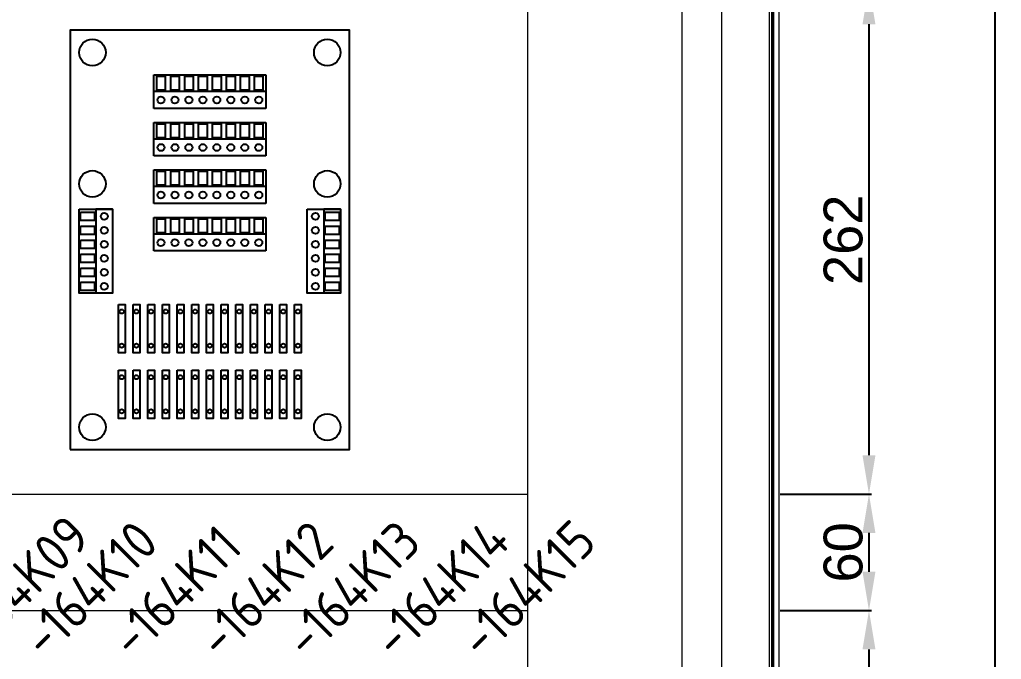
# Model space of a CAD drawing. Header units: millimetres. Extents: x 1359 to 3577, y 1333 to 3557.
# Drawn here: x 3071 to 3577, y 2034 to 2364 of the extents above; entities that cross this region are included whole.
import ezdxf

# ---------------------------------------------------------------- set-up
doc = ezdxf.new("R2010")
doc.units = ezdxf.units.MM
doc.set_wipeout_variables(frame=1)
doc.layers.add('000-PI-ORMAR', color=2, linetype='Continuous')
doc.layers.add('002-PI-Kabelska kanalica', color=150, linetype='Continuous')
doc.styles.add('PI0', font='isocpeur.ttf', dxfattribs={"width": 0.9})
doc.styles.get("Standard").update_dxf_attribs({"font": 'arial.ttf'})
doc.dimstyles.new('ISO-25-lb', dxfattribs={"dimtxt": 8, "dimasz": 8, "dimexe": 1.25, "dimexo": 0.625, "dimtad": 1, "dimtxsty": 'Standard', "dimcen": 5, "dimadec": 0, "dimazin": 0, "dimtfac": 1, "dimtmove": 0, "dimatfit": 3, "dimfxl": 1, "dimarcsym": 0})

# ---------------------------------------------------------------- blocks, each defined once
blk = doc.blocks.new('montazna 2000x1000')
at = {"layer": '000-PI-ORMAR', "color": 0, "linetype": 'ByBlock', "lineweight": 0}
blk.add_line((899, 1890), (899, 0), dxfattribs=at)
blk = doc.blocks.new('*D64')
at = {"layer": '002-PI-Kabelska kanalica', "color": 0, "linetype": 'ByBlock', "lineweight": -2, "ltscale": 0.25, "transparency": 16777216}
for p, q in [((3462.7, 2381.56), (3509.74, 2381.56)), ((3508.49, 2361.56), (3508.49, 2139.56)), ((3462.7, 2119.56), (3509.74, 2119.56))]:
    blk.add_line(p, q, dxfattribs=at)
at = {"layer": '002-PI-Kabelska kanalica', "color": 0, "linetype": 'ByBlock', "ltscale": 0.25, "transparency": 16777216}
for points in [[(3505.15, 2361.56), (3511.82, 2361.56), (3508.49, 2381.56)], [(3505.15, 2139.56), (3511.82, 2139.56), (3508.49, 2119.56)]]:
    blk.add_solid(points, dxfattribs=at)
at = {"layer": 'Defpoints', "color": 0, "linetype": 'ByBlock', "ltscale": 0.25, "transparency": 16777216}
for p in [(3462.07, 2381.56), (3462.07, 2119.56), (3508.49, 2119.56)]:
    blk.add_point(p, dxfattribs=at)
at = {"layer": '002-PI-Kabelska kanalica', "color": 0, "linetype": 'ByBlock', "lineweight": 0, "ltscale": 0.25, "transparency": 16777216, "insert": (3495.27, 2250.56), "char_height": 20, "attachment_point": 5, "rotation": 90}
blk.add_mtext('262', dxfattribs=at)
blk = doc.blocks.new('*D65')
at = {"layer": '002-PI-Kabelska kanalica', "color": 0, "linetype": 'ByBlock', "lineweight": -2, "ltscale": 0.25, "transparency": 16777216}
for p, q in [((3462.7, 2119.56), (3509.74, 2119.56)), ((3508.49, 2099.56), (3508.49, 2079.56)), ((3462.7, 2059.56), (3509.74, 2059.56))]:
    blk.add_line(p, q, dxfattribs=at)
at = {"layer": '002-PI-Kabelska kanalica', "color": 0, "linetype": 'ByBlock', "ltscale": 0.25, "transparency": 16777216}
for points in [[(3505.15, 2099.56), (3511.82, 2099.56), (3508.49, 2119.56)], [(3505.15, 2079.56), (3511.82, 2079.56), (3508.49, 2059.56)]]:
    blk.add_solid(points, dxfattribs=at)
at = {"layer": 'Defpoints', "color": 0, "linetype": 'ByBlock', "ltscale": 0.25, "transparency": 16777216}
for p in [(3462.07, 2119.56), (3462.07, 2059.56), (3508.49, 2059.56)]:
    blk.add_point(p, dxfattribs=at)
at = {"layer": '002-PI-Kabelska kanalica', "color": 0, "linetype": 'ByBlock', "lineweight": 0, "ltscale": 0.25, "transparency": 16777216, "insert": (3495.27, 2089.56), "char_height": 20, "attachment_point": 5, "rotation": 90}
blk.add_mtext('60', dxfattribs=at)
blk = doc.blocks.new('*D66')
at = {"layer": '002-PI-Kabelska kanalica', "color": 0, "linetype": 'ByBlock', "lineweight": -2, "ltscale": 0.25, "transparency": 16777216}
for p, q in [((3462.7, 2059.56), (3509.74, 2059.56)), ((3508.49, 2039.56), (3508.49, 1919.56)), ((3462.7, 1899.56), (3509.74, 1899.56))]:
    blk.add_line(p, q, dxfattribs=at)
at = {"layer": '002-PI-Kabelska kanalica', "color": 0, "linetype": 'ByBlock', "ltscale": 0.25, "transparency": 16777216}
for points in [[(3505.15, 2039.56), (3511.82, 2039.56), (3508.49, 2059.56)], [(3505.15, 1919.56), (3511.82, 1919.56), (3508.49, 1899.56)]]:
    blk.add_solid(points, dxfattribs=at)
at = {"layer": 'Defpoints', "color": 0, "linetype": 'ByBlock', "ltscale": 0.25, "transparency": 16777216}
for p in [(3462.07, 2059.56), (3462.07, 1899.56), (3508.49, 1899.56)]:
    blk.add_point(p, dxfattribs=at)
at = {"layer": '002-PI-Kabelska kanalica', "color": 0, "linetype": 'ByBlock', "lineweight": 0, "ltscale": 0.25, "transparency": 16777216, "insert": (3495.27, 1979.56), "char_height": 20, "attachment_point": 5, "rotation": 90}
blk.add_mtext('160', dxfattribs=at)
blk = doc.blocks.new('PCB template')
at = {"color": 7}
blk.add_wipeout([(0, 0), (0, 240.04), (160.02, 240.04), (160.02, 0)], dxfattribs=at)
at = {"color": 7, "ltscale": 0.25}
for p, q in [((48.01, 195.26), (48.01, 214.47)), ((48.01, 214.47), (112.02, 214.47)), ((49.61, 205.66), (49.61, 213.67)), ((49.61, 213.67), (54.41, 213.67)), ((54.41, 213.67), (54.41, 205.66)), ((57.61, 205.66), (57.61, 213.67)), ((57.61, 213.67), (62.41, 213.67)), ((62.41, 213.67), (62.41, 205.66)), ((65.61, 205.66), (65.61, 213.67)), ((65.61, 213.67), (70.41, 213.67)), ((70.41, 213.67), (70.41, 205.66)), ((73.61, 205.66), (73.61, 213.67)), ((73.61, 213.67), (78.41, 213.67)), ((78.41, 213.67), (78.41, 205.66)), ((81.61, 205.66), (81.61, 213.67)), ((81.61, 213.67), (86.41, 213.67)), ((86.41, 213.67), (86.41, 205.66)), ((89.61, 205.66), (89.61, 213.67)), ((89.61, 213.67), (94.41, 213.67)), ((94.41, 213.67), (94.41, 205.66)), ((97.61, 205.66), (97.61, 213.67)), ((97.61, 213.67), (102.42, 213.67)), ((102.42, 213.67), (102.42, 205.66)), ((105.62, 205.66), (105.62, 213.67)), ((105.62, 213.67), (110.42, 213.67)), ((110.42, 213.67), (110.42, 205.66)), ((112.02, 204.86), (48.01, 204.86)), ((54.41, 205.66), (49.61, 205.66)), ((62.41, 205.66), (57.61, 205.66)), ((70.41, 205.66), (65.61, 205.66)), ((78.41, 205.66), (73.61, 205.66)), ((86.41, 205.66), (81.61, 205.66)), ((94.41, 205.66), (89.61, 205.66)), ((102.42, 205.66), (97.61, 205.66)), ((110.42, 205.66), (105.62, 205.66)), ((112.02, 195.26), (48.01, 195.26)), ((48.01, 168.06), (48.01, 187.26)), ((48.01, 187.26), (112.02, 187.26)), ((49.61, 178.46), (49.61, 186.46)), ((49.61, 186.46), (54.41, 186.46)), ((54.41, 186.46), (54.41, 178.46)), ((57.61, 178.46), (57.61, 186.46)), ((57.61, 186.46), (62.41, 186.46)), ((62.41, 186.46), (62.41, 178.46)), ((65.61, 178.46), (65.61, 186.46)), ((65.61, 186.46), (70.41, 186.46)), ((70.41, 186.46), (70.41, 178.46)), ((73.61, 178.46), (73.61, 186.46)), ((73.61, 186.46), (78.41, 186.46)), ((78.41, 186.46), (78.41, 178.46)), ((81.61, 178.46), (81.61, 186.46)), ((81.61, 186.46), (86.41, 186.46)), ((86.41, 186.46), (86.41, 178.46)), ((89.61, 178.46), (89.61, 186.46)), ((89.61, 186.46), (94.41, 186.46)), ((94.41, 186.46), (94.41, 178.46)), ((97.61, 178.46), (97.61, 186.46)), ((97.61, 186.46), (102.42, 186.46)), ((102.42, 186.46), (102.42, 178.46)), ((105.62, 178.46), (105.62, 186.46)), ((105.62, 186.46), (110.42, 186.46)), ((110.42, 186.46), (110.42, 178.46)), ((112.02, 177.66), (48.01, 177.66)), ((54.41, 178.46), (49.61, 178.46)), ((62.41, 178.46), (57.61, 178.46)), ((70.41, 178.46), (65.61, 178.46)), ((78.41, 178.46), (73.61, 178.46)), ((86.41, 178.46), (81.61, 178.46)), ((94.41, 178.46), (89.61, 178.46)), ((102.42, 178.46), (97.61, 178.46)), ((110.42, 178.46), (105.62, 178.46)), ((112.02, 168.06), (48.01, 168.06)), ((48.01, 140.85), (48.01, 160.06)), ((48.01, 160.06), (112.02, 160.06)), ((49.61, 151.26), (49.61, 159.26)), ((49.61, 159.26), (54.41, 159.26)), ((54.41, 159.26), (54.41, 151.26)), ((57.61, 151.26), (57.61, 159.26)), ((57.61, 159.26), (62.41, 159.26)), ((62.41, 159.26), (62.41, 151.26)), ((65.61, 151.26), (65.61, 159.26)), ((65.61, 159.26), (70.41, 159.26)), ((70.41, 159.26), (70.41, 151.26)), ((73.61, 151.26), (73.61, 159.26)), ((73.61, 159.26), (78.41, 159.26)), ((78.41, 159.26), (78.41, 151.26)), ((81.61, 151.26), (81.61, 159.26)), ((81.61, 159.26), (86.41, 159.26)), ((86.41, 159.26), (86.41, 151.26)), ((89.61, 151.26), (89.61, 159.26)), ((89.61, 159.26), (94.41, 159.26)), ((94.41, 159.26), (94.41, 151.26)), ((97.61, 151.26), (97.61, 159.26)), ((97.61, 159.26), (102.42, 159.26)), ((102.42, 159.26), (102.42, 151.26)), ((105.62, 151.26), (105.62, 159.26)), ((105.62, 159.26), (110.42, 159.26)), ((110.42, 159.26), (110.42, 151.26)), ((112.02, 150.46), (48.01, 150.46)), ((54.41, 151.26), (49.61, 151.26)), ((62.41, 151.26), (57.61, 151.26)), ((70.41, 151.26), (65.61, 151.26)), ((78.41, 151.26), (73.61, 151.26)), ((86.41, 151.26), (81.61, 151.26)), ((94.41, 151.26), (89.61, 151.26)), ((102.42, 151.26), (97.61, 151.26)), ((110.42, 151.26), (105.62, 151.26)), ((112.02, 140.85), (48.01, 140.85)), ((48.01, 113.65), (48.01, 132.85)), ((48.01, 132.85), (112.02, 132.85)), ((49.61, 124.05), (49.61, 132.05)), ((49.61, 132.05), (54.41, 132.05)), ((54.41, 132.05), (54.41, 124.05)), ((57.61, 124.05), (57.61, 132.05)), ((57.61, 132.05), (62.41, 132.05)), ((62.41, 132.05), (62.41, 124.05)), ((65.61, 124.05), (65.61, 132.05)), ((65.61, 132.05), (70.41, 132.05)), ((70.41, 132.05), (70.41, 124.05)), ((73.61, 124.05), (73.61, 132.05)), ((73.61, 132.05), (78.41, 132.05)), ((78.41, 132.05), (78.41, 124.05)), ((81.61, 124.05), (81.61, 132.05)), ((81.61, 132.05), (86.41, 132.05)), ((86.41, 132.05), (86.41, 124.05)), ((89.61, 124.05), (89.61, 132.05)), ((89.61, 132.05), (94.41, 132.05)), ((94.41, 132.05), (94.41, 124.05)), ((97.61, 124.05), (97.61, 132.05)), ((97.61, 132.05), (102.42, 132.05)), ((102.42, 132.05), (102.42, 124.05)), ((105.62, 124.05), (105.62, 132.05)), ((105.62, 132.05), (110.42, 132.05)), ((110.42, 132.05), (110.42, 124.05)), ((54.41, 124.05), (49.61, 124.05)), ((62.41, 124.05), (57.61, 124.05)), ((70.41, 124.05), (65.61, 124.05)), ((78.41, 124.05), (73.61, 124.05)), ((86.41, 124.05), (81.61, 124.05)), ((94.41, 124.05), (89.61, 124.05)), ((102.42, 124.05), (97.61, 124.05)), ((110.42, 124.05), (105.62, 124.05)), ((112.02, 123.25), (48.01, 123.25)), ((112.02, 113.65), (48.01, 113.65))]:
    blk.add_line(p, q, dxfattribs=at)
blk.add_lwpolyline([(0, 0), (160.02, 0), (160.02, 240.04), (0, 240.04)], close=True, dxfattribs=at)
for points in [[(112.02, 214.47), (112.02, 195.26)], [(112.02, 187.26), (112.02, 168.06)], [(112.02, 160.06), (112.02, 140.85)], [(5.2, 137.47), (24.4, 137.47), (24.4, 89.46), (5.2, 89.46), (5.2, 137.47)], [(6, 135.87), (14, 135.87), (14, 131.07), (6, 131.07), (6, 135.87)], [(24.4, 137.47), (14.8, 137.47), (14.8, 89.46)], [(135.63, 137.47), (154.83, 137.47), (154.83, 89.46), (135.63, 89.46), (135.63, 137.47)], [(154.83, 137.47), (145.23, 137.47), (145.23, 89.46)], [(146.03, 135.87), (154.03, 135.87), (154.03, 131.07), (146.03, 131.07), (146.03, 135.87)], [(112.02, 132.85), (112.02, 113.65)], [(6, 127.87), (14, 127.87), (14, 123.07), (6, 123.07), (6, 127.87)], [(146.03, 127.87), (154.03, 127.87), (154.03, 123.07), (146.03, 123.07), (146.03, 127.87)], [(6, 119.87), (14, 119.87), (14, 115.07), (6, 115.07), (6, 119.87)], [(146.03, 119.87), (154.03, 119.87), (154.03, 115.07), (146.03, 115.07), (146.03, 119.87)], [(6, 111.87), (14, 111.87), (14, 107.07), (6, 107.07), (6, 111.87)], [(146.03, 111.87), (154.03, 111.87), (154.03, 107.07), (146.03, 107.07), (146.03, 111.87)], [(6, 103.87), (14, 103.87), (14, 99.06), (6, 99.06), (6, 103.87)], [(146.03, 103.87), (154.03, 103.87), (154.03, 99.06), (146.03, 99.06), (146.03, 103.87)], [(6, 95.86), (14, 95.86), (14, 91.06), (6, 91.06), (6, 95.86)], [(146.03, 95.86), (154.03, 95.86), (154.03, 91.06), (146.03, 91.06), (146.03, 95.86)], [(27.71, 82.97), (31.5, 82.97), (31.5, 55.43), (27.71, 55.43), (27.71, 82.97)], [(36.11, 82.97), (39.9, 82.97), (39.9, 55.43), (36.11, 55.43), (36.11, 82.97)], [(44.52, 82.97), (48.3, 82.97), (48.3, 55.43), (44.52, 55.43), (44.52, 82.97)], [(52.92, 82.97), (56.7, 82.97), (56.7, 55.43), (52.92, 55.43), (52.92, 82.97)], [(61.32, 82.97), (65.1, 82.97), (65.1, 55.43), (61.32, 55.43), (61.32, 82.97)], [(69.72, 82.97), (73.5, 82.97), (73.5, 55.43), (69.72, 55.43), (69.72, 82.97)], [(78.12, 82.97), (81.9, 82.97), (81.9, 55.43), (78.12, 55.43), (78.12, 82.97)], [(86.52, 82.97), (90.3, 82.97), (90.3, 55.43), (86.52, 55.43), (86.52, 82.97)], [(94.92, 82.97), (98.71, 82.97), (98.71, 55.43), (94.92, 55.43), (94.92, 82.97)], [(103.32, 82.97), (107.11, 82.97), (107.11, 55.43), (103.32, 55.43), (103.32, 82.97)], [(111.73, 82.97), (115.51, 82.97), (115.51, 55.43), (111.73, 55.43), (111.73, 82.97)], [(120.13, 82.97), (123.91, 82.97), (123.91, 55.43), (120.13, 55.43), (120.13, 82.97)], [(128.53, 82.97), (132.31, 82.97), (132.31, 55.43), (128.53, 55.43), (128.53, 82.97)], [(27.71, 45.37), (31.5, 45.37), (31.5, 17.83), (27.71, 17.83), (27.71, 45.37)], [(36.11, 45.37), (39.9, 45.37), (39.9, 17.83), (36.11, 17.83), (36.11, 45.37)], [(44.52, 45.37), (48.3, 45.37), (48.3, 17.83), (44.52, 17.83), (44.52, 45.37)], [(52.92, 45.37), (56.7, 45.37), (56.7, 17.83), (52.92, 17.83), (52.92, 45.37)], [(61.32, 45.37), (65.1, 45.37), (65.1, 17.83), (61.32, 17.83), (61.32, 45.37)], [(69.72, 45.37), (73.5, 45.37), (73.5, 17.83), (69.72, 17.83), (69.72, 45.37)], [(78.12, 45.37), (81.9, 45.37), (81.9, 17.83), (78.12, 17.83), (78.12, 45.37)], [(86.52, 45.37), (90.3, 45.37), (90.3, 17.83), (86.52, 17.83), (86.52, 45.37)], [(94.92, 45.37), (98.71, 45.37), (98.71, 17.83), (94.92, 17.83), (94.92, 45.37)], [(103.32, 45.37), (107.11, 45.37), (107.11, 17.83), (103.32, 17.83), (103.32, 45.37)], [(111.73, 45.37), (115.51, 45.37), (115.51, 17.83), (111.73, 17.83), (111.73, 45.37)], [(120.13, 45.37), (123.91, 45.37), (123.91, 17.83), (120.13, 17.83), (120.13, 45.37)], [(128.53, 45.37), (132.31, 45.37), (132.31, 17.83), (128.53, 17.83), (128.53, 45.37)]]:
    blk.add_lwpolyline(points, dxfattribs=at)
for centre, radius in [((12.8, 227.23), 7.6), ((147.22, 227.23), 7.6), ((52.01, 200.06), 2), ((60.01, 200.06), 2), ((68.01, 200.06), 2), ((76.01, 200.06), 2), ((84.01, 200.06), 2), ((92.01, 200.06), 2), ((100.02, 200.06), 2), ((108.02, 200.06), 2), ((52.01, 172.86), 2), ((60.01, 172.86), 2), ((68.01, 172.86), 2), ((76.01, 172.86), 2), ((84.01, 172.86), 2), ((92.01, 172.86), 2), ((100.02, 172.86), 2), ((108.02, 172.86), 2), ((12.8, 152.02), 7.6), ((147.22, 152.02), 7.6), ((52.01, 145.66), 2), ((60.01, 145.66), 2), ((68.01, 145.66), 2), ((76.01, 145.66), 2), ((84.01, 145.66), 2), ((92.01, 145.66), 2), ((100.02, 145.66), 2), ((108.02, 145.66), 2), ((19.6, 133.47), 2), ((140.43, 133.47), 2), ((19.6, 125.47), 2), ((140.43, 125.47), 2), ((19.6, 117.47), 2), ((52.01, 118.45), 2), ((60.01, 118.45), 2), ((68.01, 118.45), 2), ((76.01, 118.45), 2), ((84.01, 118.45), 2), ((92.01, 118.45), 2), ((100.02, 118.45), 2), ((108.02, 118.45), 2), ((140.43, 117.47), 2), ((19.6, 109.47), 2), ((140.43, 109.47), 2), ((19.6, 101.47), 2), ((140.43, 101.47), 2), ((19.6, 93.46), 2), ((140.43, 93.46), 2), ((29.6, 78.97), 1.2), ((38.01, 78.97), 1.2), ((46.41, 78.97), 1.2), ((54.81, 78.97), 1.2), ((63.21, 78.97), 1.2), ((71.61, 78.97), 1.2), ((80.01, 78.97), 1.2), ((88.41, 78.97), 1.2), ((96.81, 78.97), 1.2), ((105.22, 78.97), 1.2), ((113.62, 78.97), 1.2), ((122.02, 78.97), 1.2), ((130.42, 78.97), 1.2), ((29.6, 59.43), 1.2), ((38.01, 59.43), 1.2), ((46.41, 59.43), 1.2), ((54.81, 59.43), 1.2), ((63.21, 59.43), 1.2), ((71.61, 59.43), 1.2), ((80.01, 59.43), 1.2), ((88.41, 59.43), 1.2), ((96.81, 59.43), 1.2), ((105.22, 59.43), 1.2), ((113.62, 59.43), 1.2), ((122.02, 59.43), 1.2), ((130.42, 59.43), 1.2), ((29.6, 41.37), 1.2), ((38.01, 41.37), 1.2), ((46.41, 41.37), 1.2), ((54.81, 41.37), 1.2), ((63.21, 41.37), 1.2), ((71.61, 41.37), 1.2), ((80.01, 41.37), 1.2), ((88.41, 41.37), 1.2), ((96.81, 41.37), 1.2), ((105.22, 41.37), 1.2), ((113.62, 41.37), 1.2), ((122.02, 41.37), 1.2), ((130.42, 41.37), 1.2), ((29.6, 21.83), 1.2), ((38.01, 21.83), 1.2), ((46.41, 21.83), 1.2), ((54.81, 21.83), 1.2), ((63.21, 21.83), 1.2), ((71.61, 21.83), 1.2), ((80.01, 21.83), 1.2), ((88.41, 21.83), 1.2), ((96.81, 21.83), 1.2), ((105.22, 21.83), 1.2), ((113.62, 21.83), 1.2), ((122.02, 21.83), 1.2), ((130.42, 21.83), 1.2), ((12.8, 12.8), 7.6), ((147.22, 12.8), 7.6)]:
    blk.add_circle(centre, radius, dxfattribs=at)
blk = doc.blocks.new('*U49')
at = {"layer": '002-PI-Kabelska kanalica', "color": 0, "linetype": 'ByBlock', "lineweight": 0}
for p, q in [((-20, 716), (40, 716)), ((-20, -100), (-20, 716)), ((40, -100), (40, 716))]:
    blk.add_line(p, q, dxfattribs=at)
blk = doc.blocks.new('*U53')
at = {"layer": '002-PI-Kabelska kanalica', "color": 0, "linetype": 'ByBlock', "lineweight": 0}
for p, q in [((-20, -100), (-20, 1572)), ((80, -100), (80, 1572))]:
    blk.add_line(p, q, dxfattribs=at)
blk = doc.blocks.new('*D97')
at = {"layer": '002-PI-Kabelska kanalica', "color": 0, "linetype": 'ByBlock', "lineweight": -2, "ltscale": 0.25, "transparency": 16777216}
for p, q in [((3459.2, 3403.16), (3574.59, 3403.16)), ((3573.34, 3383.16), (3573.34, 1426.16)), ((3459.2, 1406.16), (3574.59, 1406.16))]:
    blk.add_line(p, q, dxfattribs=at)
at = {"layer": '002-PI-Kabelska kanalica', "color": 0, "linetype": 'ByBlock', "ltscale": 0.25, "transparency": 16777216}
for points in [[(3570, 3383.16), (3576.67, 3383.16), (3573.34, 3403.16)], [(3570, 1426.16), (3576.67, 1426.16), (3573.34, 1406.16)]]:
    blk.add_solid(points, dxfattribs=at)
at = {"layer": 'Defpoints', "color": 0, "linetype": 'ByBlock', "ltscale": 0.25, "transparency": 16777216}
for p in [(3458.57, 3403.16), (3458.57, 1406.16), (3573.34, 1406.16)]:
    blk.add_point(p, dxfattribs=at)
at = {"layer": '002-PI-Kabelska kanalica', "color": 0, "linetype": 'ByBlock', "lineweight": 0, "ltscale": 0.25, "transparency": 16777216, "insert": (3560.13, 2404.66), "char_height": 20, "attachment_point": 5, "rotation": 90}
blk.add_mtext('2000', dxfattribs=at)

msp = doc.modelspace()

# ---------------------------------------------------------------- linework, layer by layer
at = {"layer": '002-PI-Kabelska kanalica', "color": 0, "linetype": 'ByBlock', "lineweight": 0}
for p, q in [((3457.071, 3400.655), (3457.071, 1416.155)), ((3458.383, 1416.155), (3458.383, 3400.655)), ((3458.571, 3380.018), (3458.571, 1429.155)), ((3459.353, 3379.957), (3459.353, 1428.957)), ((3462.071, 3379.957), (3462.071, 1428.957))]:
    msp.add_line(p, q, dxfattribs=at)

# ---------------------------------------------------------------- block references
msp.add_blockref('montazna 2000x1000', (2513.071, 1461.556), dxfattribs=at)
at = {"layer": '002-PI-Kabelska kanalica', "color": 0, "linetype": 'ByBlock', "lineweight": 0, "xscale": -1, "rotation": 180}
msp.add_blockref('*U53', (3352.571, 3251.556), dxfattribs=at)
at = {"layer": '002-PI-Kabelska kanalica', "color": 0, "linetype": 'ByBlock', "lineweight": 0, "rotation": 270}
msp.add_blockref('*U49', (2616.571, 2099.556), dxfattribs=at)

# ---------------------------------------------------------------- texts
at = {"layer": '002-PI-Kabelska kanalica', "color": 0, "linetype": 'ByBlock', "lineweight": 0, "style": 'PI0', "width": 0.9}
for s, p in [('-164K09', (3046.289, 2033.62)), ('-164K10', (3084.319, 2033.82)), ('-164K12', (3174.719, 2033.62)), ('-164K13', (3219.319, 2033.62)), ('-164K14', (3264.719, 2033.62)), ('-164K15', (3309.319, 2033.62)), ('-164K11', (3129.719, 2033.82))]:
    msp.add_text(s, height=20, rotation=45, dxfattribs=at).set_placement(p)

# ---------------------------------------------------------------- dimensions: what is measured, and where the dimension line sits
at = {"layer": '002-PI-Kabelska kanalica', "color": 0, "linetype": 'ByBlock', "lineweight": 0, "ltscale": 0.25}
dim = msp.add_linear_dim(base=(3573.337, 1406.155), p1=(3458.571, 3403.155), p2=(3458.571, 1406.155), angle=90, text='2000', dimstyle='ISO-25-lb', override={"dimtxt": 20, "dimasz": 20, "dimgap": 3}, dxfattribs=at)
dim.commit()
dim.dimension.update_dxf_attribs({"geometry": '*D97', "text_midpoint": (3573.337, 2404.655), "dimtype": 160})
for base, p1, p2, text, picture, middle in [((3508.486, 2119.556), (3462.071, 2381.556), (3462.071, 2119.556), '262', '*D64', (3495.274, 2250.556)), ((3508.486, 2059.556), (3462.071, 2119.556), (3462.071, 2059.556), '60', '*D65', (3495.274, 2089.556)), ((3508.486, 1899.556), (3462.071, 2059.556), (3462.071, 1899.556), '160', '*D66', (3495.274, 1979.556))]:
    dim = msp.add_linear_dim(base=base, p1=p1, p2=p2, angle=90, text=text, dimstyle='ISO-25-lb', override={"dimtxt": 20, "dimasz": 20, "dimgap": 3}, dxfattribs=at)
    dim.commit()
    dim.dimension.update_dxf_attribs({"geometry": picture, "text_midpoint": middle})

# ---------------------------------------------------------------- next in the draw order: block references
at = {"layer": '002-PI-Kabelska kanalica', "color": 0, "linetype": 'ByBlock', "lineweight": 0, "xscale": 0.9, "yscale": 0.9, "zscale": 0.9}
msp.add_blockref('PCB template', (3097.009, 2142.54), dxfattribs=at)

doc.saveas('drawing.dxf')
